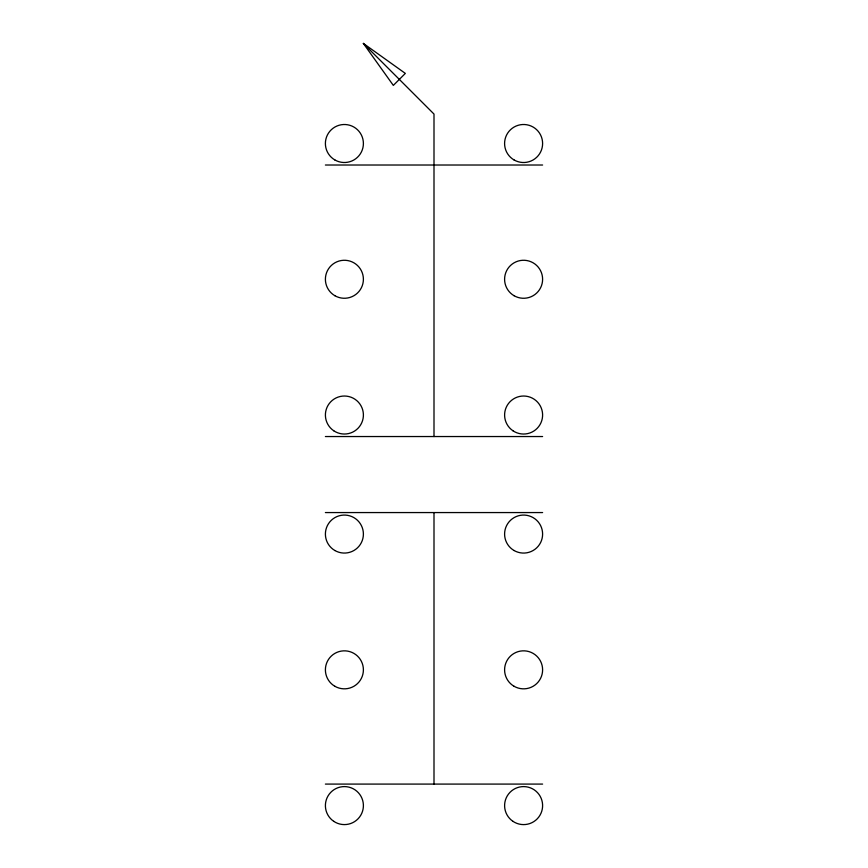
<?xml version="1.0" encoding="UTF-8"?>
<svg xmlns="http://www.w3.org/2000/svg" width="868" height="868" viewBox="0 0 868 868"><rect width="100%" height="100%" fill="white"/><g stroke="black" fill="none" stroke-linecap="round" stroke-linejoin="round"><path stroke-width="1.3" d="M325.391 165.018L542.609 165.018M325.391 436.539L542.609 436.539M325.391 512.565L542.609 512.565M325.391 784.086L542.609 784.086M363.334 43.4L405.334 73.4L393.334 85.4L363.334 43.4L434 114.066L434 436.539M434 512.565L434 784.086M334.896 159.972A19.009 19.009 0 0 0 363.399 143.502A19.009 19.009 0 0 0 334.896 127.043A19.009 19.009 0 0 0 334.896 159.972M514.095 159.972A19.009 19.009 0 0 0 542.609 143.502A19.009 19.009 0 0 0 514.095 127.043A19.009 19.009 0 0 0 514.095 159.972M334.896 295.728A19.009 19.009 0 0 0 363.399 279.268A19.009 19.009 0 0 0 334.896 262.809A19.009 19.009 0 0 0 334.896 295.728M514.095 295.728A19.009 19.009 0 0 0 542.609 279.268A19.009 19.009 0 0 0 514.095 262.809A19.009 19.009 0 0 0 514.095 295.728M333.746 430.767A19.009 19.009 0 0 0 363.356 416.39A19.009 19.009 0 0 0 336.09 397.935A19.009 19.009 0 0 0 333.746 430.767M512.945 430.767A19.009 19.009 0 0 0 542.565 416.39A19.009 19.009 0 0 0 515.299 397.935A19.009 19.009 0 0 0 512.945 430.767M514.095 550.529A19.009 19.009 0 0 0 542.609 534.07A19.009 19.009 0 0 0 514.095 517.61A19.009 19.009 0 0 0 514.095 550.529M334.896 550.529A19.009 19.009 0 0 0 363.399 534.07A19.009 19.009 0 0 0 334.896 517.61A19.009 19.009 0 0 0 334.896 550.529M514.095 686.295A19.009 19.009 0 0 0 542.609 669.836A19.009 19.009 0 0 0 514.095 653.376A19.009 19.009 0 0 0 514.095 686.295M334.896 686.295A19.009 19.009 0 0 0 363.399 669.836A19.009 19.009 0 0 0 334.896 653.376A19.009 19.009 0 0 0 334.896 686.295M512.945 821.334A19.009 19.009 0 0 0 542.565 806.947A19.009 19.009 0 0 0 515.299 788.502A19.009 19.009 0 0 0 512.945 821.334M333.746 821.334A19.009 19.009 0 0 0 363.356 806.947A19.009 19.009 0 0 0 336.09 788.502A19.009 19.009 0 0 0 333.746 821.334"/></g></svg>
